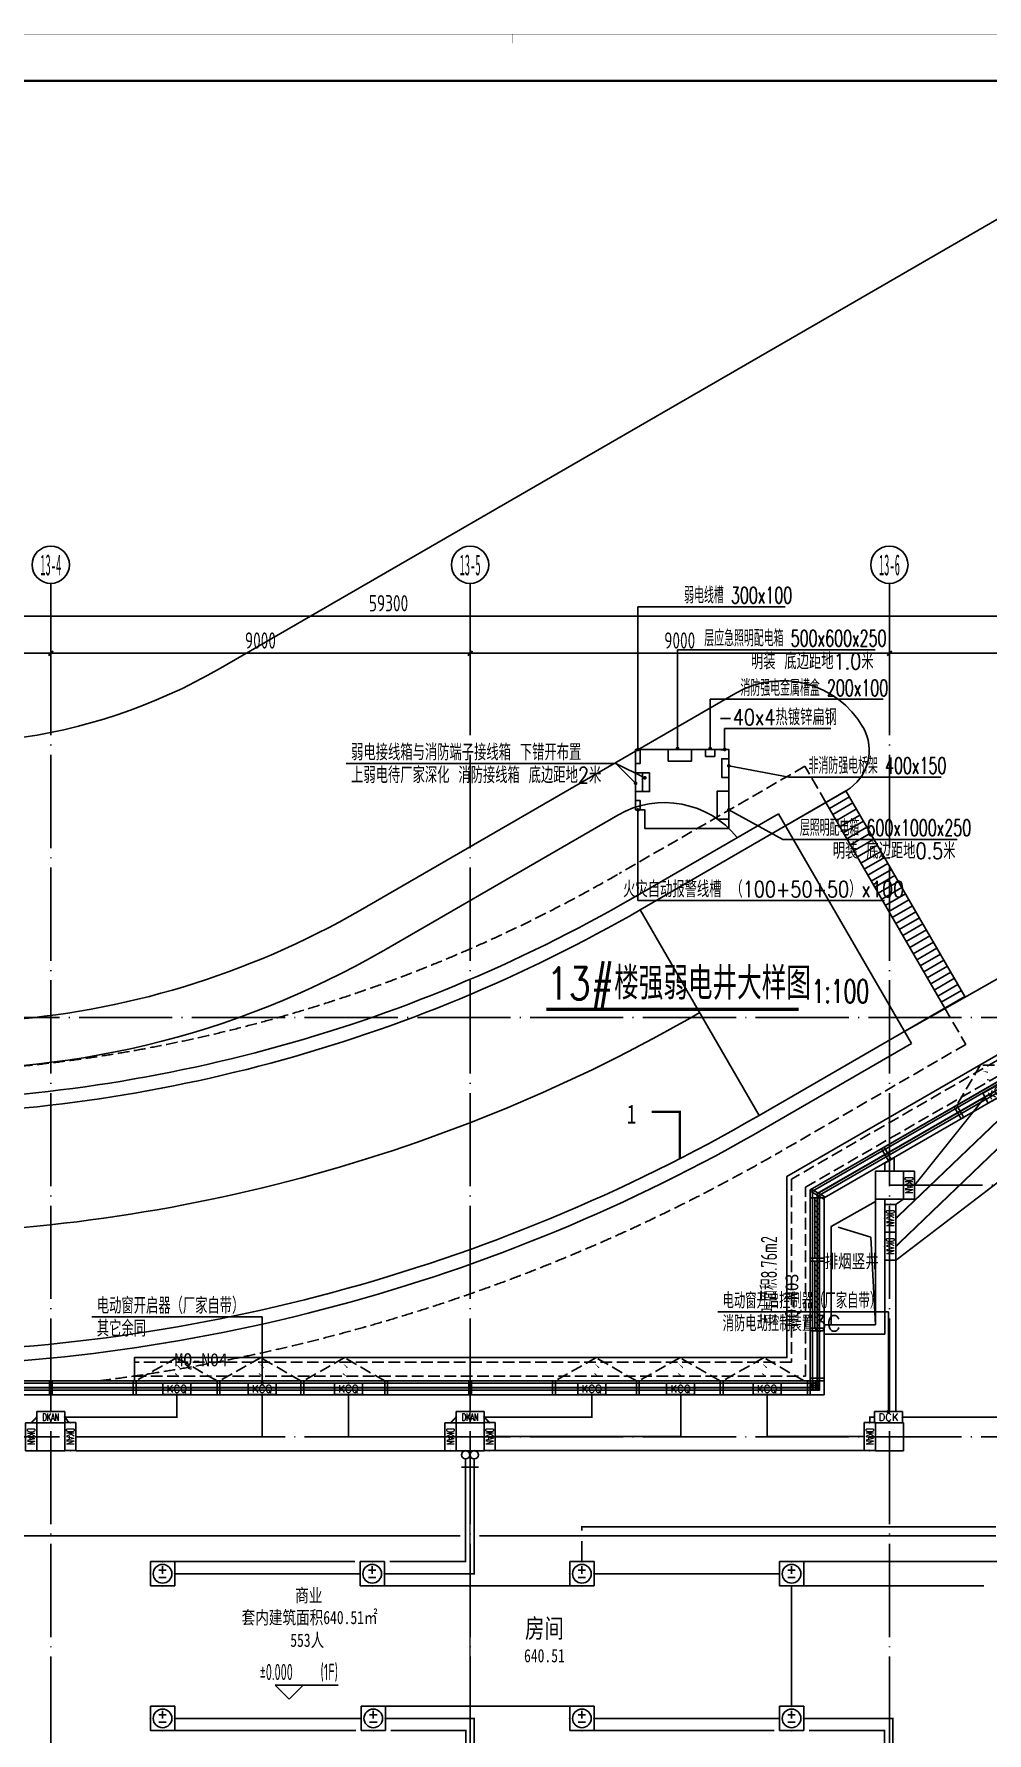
# Model space of a CAD drawing. Extents: x -228436 to 663611, y -207485 to 163917.
# Drawn here: x 21140 to 41595, y 2638 to 39117 of the extents above; entities that cross this region are included whole.
import ezdxf
from ezdxf.enums import TextEntityAlignment as Align

# ---------------------------------------------------------------- set-up
doc = ezdxf.new("R2010")
doc.units = 0
doc.header["$LTSCALE"] = 1000
for name, pattern in [('13#楼幕墙$0$DASH', [0.35, 0.25, -0.1]), ('DASH', [0.35, 0.25, -0.1]), ('X-104 13#平面$0$109 3#平面$0$DASH', [0.35, 0.25, -0.1]), ('X-104 13#平面$0$ACAD_ISO05W100', [34, 24, -3, 0.5, -3, 0.5, -3]), ('X-104 13#平面$0$DASH', [0.35, 0.25, -0.1]), ('X-104 13#平面$0$DOTE', [2.42, 2, -0.2, 0.02, -0.2])]:
    doc.linetypes.add(name, pattern=pattern)
doc.layers.get('0').update_dxf_attribs({"linetype": 'CONTINUOUS'})
doc.layers.get('Defpoints').update_dxf_attribs({"linetype": 'CONTINUOUS'})
for name, color, linetype in [('13#楼幕墙$0$A-C_幕墙龙骨', 8, 'CONTINUOUS'), ('13#楼幕墙$0$A-C_玻璃幕墙', 8, 'CONTINUOUS'), ('13#楼幕墙$0$A-C_窗', 8, 'CONTINUOUS'), ('AXIS_TEXT', 7, 'CONTINUOUS'), ('DIM-动力', 80, 'CONTINUOUS'), ('DIM-箱柜', 80, 'CONTINUOUS'), ('EQUIP-动力', 80, 'CONTINUOUS'), ('EQUIP-照明', 80, 'CONTINUOUS'), ('EQUIP-箱柜', 80, 'CONTINUOUS'), ('TEL_LEAD', 3, 'CONTINUOUS'), ('TEL_SYMB', 3, 'CONTINUOUS'), ('WIRE-动力控制', 160, 'DASH'), ('WIRE-插座', 160, 'CONTINUOUS'), ('X-104 13#平面$0$01-标注_标高', 8, 'CONTINUOUS'), ('X-104 13#平面$0$01-标注_符号', 8, 'CONTINUOUS'), ('X-104 13#平面$0$01-标注_轴线坐标', 8, 'CONTINUOUS'), ('X-104 13#平面$0$02-TEXT_房间', 9, 'CONTINUOUS'), ('X-104 13#平面$0$02-TEXT_标注', 8, 'CONTINUOUS'), ('X-104 13#平面$0$02-TEXT_轴号', 7, 'CONTINUOUS'), ('X-104 13#平面$0$A-O_散水', 8, 'CONTINUOUS'), ('X-104 13#平面$0$A-TECH_暖通', 6, 'CONTINUOUS'), ('X-104 13#平面$0$A-TECH_结构', 8, 'CONTINUOUS'), ('X-104 13#平面$0$A_AXIS-轴线', 8, 'X-104 13#平面$0$DOTE'), ('X-104 13#平面$0$A_STR-砌块墙', 7, 'CONTINUOUS'), ('X-104 13#平面$0$A_STR-砼柱', 7, 'CONTINUOUS'), ('X-104 13#平面$0$M-场地 车库入口', 8, 'CONTINUOUS'), ('X-104 13#平面$0$M-绿化 首层轮廓', 197, 'CONTINUOUS'), ('X-104 13#平面$0$M-道路 边线', 151, 'CONTINUOUS')]:
    doc.layers.add(name, color=color, linetype=linetype)
doc.layers.add('X-104 13#平面$0$000套内', color=8, linetype='CONTINUOUS', lineweight=30, plot=False)
doc.layers.add('X-104 13#平面$0$04-不打印_辅助线', color=8, linetype='CONTINUOUS', plot=False)
doc.styles.add('_TCH_DIM', font='SIMPLEX', dxfattribs={"bigfont": 'GBCBIG'})
doc.styles.add('_TEL_DIM', font='ROMANS2', dxfattribs={"width": 0.8, "height": 3.5, "bigfont": 'HZDF2'})
doc.styles.add('COMPLEX', font='COMPLEX')
doc.styles.get("Standard").update_dxf_attribs({"font": 'GBENOR', "bigfont": 'GBCBIG'})
doc.styles.add('X-104 13#平面$0$_TCH_AXIS', font='STXIHEI.TTF', dxfattribs={"width": 0.75})
doc.styles.add('X-104 13#平面$0$_TCH_DIM', font='ros1.shx', dxfattribs={"width": 0.8, "bigfont": 'jd.shx'})
doc.styles.add('X-104 13#平面$0$_TCH_DIM_T3', font='ros1.shx', dxfattribs={"width": 0.8, "bigfont": 'jd.shx'})
doc.styles.add('X-104 13#平面$0$_TCH_LABEL', font='STXIHEI.TTF', dxfattribs={"width": 0.75})
doc.styles.add('X-104 13#平面$0$_TCH_SPACE', font='STXIHEI.TTF', dxfattribs={"width": 0.75, "height": 5})
doc.styles.add('X-104 13#平面$0$Standard', font='ros1.shx', dxfattribs={"width": 0.75, "bigfont": 'jd.shx'})
doc.dimstyles.new('X-104 13#平面$0$_TCH_ARCH&&100', dxfattribs={"dimtxt": 350, "dimasz": 100, "dimexe": 250, "dimexo": 300, "dimgap": 100, "dimtad": 1, "dimdec": 0, "dimzin": 0, "dimdsep": 46, "dimtxsty": 'X-104 13#平面$0$_TCH_DIM_T3', "dimblk": 'X-104 13#平面$0$_ArchTick', "dimcen": 0.09, "dimclrt": 7, "dimazin": 2, "dimtfac": 1, "dimtdec": 0, "dimtix": 1, "dimtmove": 2, "dimatfit": 3, "dimfxl": 0, "dimtolj": 1, "dimtzin": 0, "dimarcsym": 0})

# ---------------------------------------------------------------- blocks, each defined once
blk = doc.blocks.new('图框-A1')
for points, const_width in [([(0, 0), (841, 0), (841, 594), (0, 594)], 0.05), ([(766, 584), (25, 584), (25, 10), (766, 10)], 0.5)]:
    blk.add_lwpolyline(points, close=True, dxfattribs=dict(const_width=const_width))
at = {"const_width": 0.05}
blk.add_lwpolyline([(420.5, 594), (420.5, 592)], dxfattribs=at)
blk = doc.blocks.new('_AXISO')
blk.add_circle((0, 0), 0.5)
at = {"layer": 'AXIS_TEXT', "style": 'COMPLEX', "width": 1.041667}
blk.add_attdef('A', text='', height=0.56, dxfattribs=at).set_placement((-0.25, -0.28), (0.25, -0.28), align=Align.FIT)
blk = doc.blocks.new('X-104 13#平面$0$_ArchTick')
at = {"color": 0, "linetype": 'ByBlock', "const_width": 0.4}
blk.add_lwpolyline([(-0.5, -0.5), (0.5, 0.5)], dxfattribs=at)
blk = doc.blocks.new('*D775')
at = {"layer": 'Defpoints', "color": 0}
for p in [(58400, 26620), (-900, 24620), (58400, 24620)]:
    blk.add_point(p, dxfattribs=at)
at = {"layer": 'X-104 13#平面$0$01-标注_轴线坐标', "color": 0, "lineweight": -2}
for p, q in [((-900, 24920), (-900, 26870)), ((58400, 24920), (58400, 26870)), ((-900, 26620), (58400, 26620))]:
    blk.add_line(p, q, dxfattribs=at)
at = {"layer": 'X-104 13#平面$0$01-标注_轴线坐标', "color": 0, "lineweight": -2, "xscale": 100, "yscale": 100, "zscale": 100, "rotation": 180}
blk.add_blockref('X-104 13#平面$0$_ArchTick', (-900, 26620), dxfattribs=at)
at = {"layer": 'X-104 13#平面$0$01-标注_轴线坐标', "color": 0, "lineweight": -2, "xscale": 100, "yscale": 100, "zscale": 100}
blk.add_blockref('X-104 13#平面$0$_ArchTick', (58400, 26620), dxfattribs=at)
at = {"layer": 'X-104 13#平面$0$01-标注_轴线坐标', "color": 7, "insert": (28750, 26895), "char_height": 350, "attachment_point": 5, "style": 'X-104 13#平面$0$_TCH_DIM_T3'}
blk.add_mtext('\\A1;59300', dxfattribs=at)
blk = doc.blocks.new('*D779')
at = {"layer": 'Defpoints', "color": 0}
for p in [(21500, 25820), (12500, 24620), (21500, 24620)]:
    blk.add_point(p, dxfattribs=at)
at = {"layer": 'X-104 13#平面$0$01-标注_轴线坐标', "color": 0, "lineweight": -2}
for p, q in [((12500, 24920), (12500, 26070)), ((21500, 24920), (21500, 26070)), ((12500, 25820), (21500, 25820))]:
    blk.add_line(p, q, dxfattribs=at)
at = {"layer": 'X-104 13#平面$0$01-标注_轴线坐标', "color": 0, "lineweight": -2, "xscale": 100, "yscale": 100, "zscale": 100, "rotation": 180}
blk.add_blockref('X-104 13#平面$0$_ArchTick', (12500, 25820), dxfattribs=at)
at = {"layer": 'X-104 13#平面$0$01-标注_轴线坐标', "color": 0, "lineweight": -2, "xscale": 100, "yscale": 100, "zscale": 100}
blk.add_blockref('X-104 13#平面$0$_ArchTick', (21500, 25820), dxfattribs=at)
at = {"layer": 'X-104 13#平面$0$01-标注_轴线坐标', "color": 7, "insert": (17000, 26095), "char_height": 350, "attachment_point": 5, "style": 'X-104 13#平面$0$_TCH_DIM_T3'}
blk.add_mtext('\\A1;9000', dxfattribs=at)
blk = doc.blocks.new('*D780')
at = {"layer": 'Defpoints', "color": 0}
for p in [(30500, 25820), (21500, 24620), (30500, 24620)]:
    blk.add_point(p, dxfattribs=at)
at = {"layer": 'X-104 13#平面$0$01-标注_轴线坐标', "color": 0, "lineweight": -2}
for p, q in [((21500, 24920), (21500, 26070)), ((30500, 24920), (30500, 26070)), ((21500, 25820), (30500, 25820))]:
    blk.add_line(p, q, dxfattribs=at)
at = {"layer": 'X-104 13#平面$0$01-标注_轴线坐标', "color": 0, "lineweight": -2, "xscale": 100, "yscale": 100, "zscale": 100, "rotation": 180}
blk.add_blockref('X-104 13#平面$0$_ArchTick', (21500, 25820), dxfattribs=at)
at = {"layer": 'X-104 13#平面$0$01-标注_轴线坐标', "color": 0, "lineweight": -2, "xscale": 100, "yscale": 100, "zscale": 100}
blk.add_blockref('X-104 13#平面$0$_ArchTick', (30500, 25820), dxfattribs=at)
at = {"layer": 'X-104 13#平面$0$01-标注_轴线坐标', "color": 7, "insert": (26000, 26095), "char_height": 350, "attachment_point": 5, "style": 'X-104 13#平面$0$_TCH_DIM_T3'}
blk.add_mtext('\\A1;9000', dxfattribs=at)
blk = doc.blocks.new('*D781')
at = {"layer": 'Defpoints', "color": 0}
for p in [(39500, 25820), (30500, 24620), (39500, 24620)]:
    blk.add_point(p, dxfattribs=at)
at = {"layer": 'X-104 13#平面$0$01-标注_轴线坐标', "color": 0, "lineweight": -2}
for p, q in [((30500, 24920), (30500, 26070)), ((39500, 24920), (39500, 26070)), ((30500, 25820), (39500, 25820))]:
    blk.add_line(p, q, dxfattribs=at)
at = {"layer": 'X-104 13#平面$0$01-标注_轴线坐标', "color": 0, "lineweight": -2, "xscale": 100, "yscale": 100, "zscale": 100, "rotation": 180}
blk.add_blockref('X-104 13#平面$0$_ArchTick', (30500, 25820), dxfattribs=at)
at = {"layer": 'X-104 13#平面$0$01-标注_轴线坐标', "color": 0, "lineweight": -2, "xscale": 100, "yscale": 100, "zscale": 100}
blk.add_blockref('X-104 13#平面$0$_ArchTick', (39500, 25820), dxfattribs=at)
at = {"layer": 'X-104 13#平面$0$01-标注_轴线坐标', "color": 7, "insert": (35000, 26095), "char_height": 350, "attachment_point": 5, "style": 'X-104 13#平面$0$_TCH_DIM_T3'}
blk.add_mtext('\\A1;9000', dxfattribs=at)
blk = doc.blocks.new('*D782')
at = {"layer": 'Defpoints', "color": 0}
for p in [(48500, 25820), (39500, 24620), (48500, 24620)]:
    blk.add_point(p, dxfattribs=at)
at = {"layer": 'X-104 13#平面$0$01-标注_轴线坐标', "color": 0, "lineweight": -2}
for p, q in [((39500, 24920), (39500, 26070)), ((48500, 24920), (48500, 26070)), ((39500, 25820), (48500, 25820))]:
    blk.add_line(p, q, dxfattribs=at)
at = {"layer": 'X-104 13#平面$0$01-标注_轴线坐标', "color": 0, "lineweight": -2, "xscale": 100, "yscale": 100, "zscale": 100, "rotation": 180}
blk.add_blockref('X-104 13#平面$0$_ArchTick', (39500, 25820), dxfattribs=at)
at = {"layer": 'X-104 13#平面$0$01-标注_轴线坐标', "color": 0, "lineweight": -2, "xscale": 100, "yscale": 100, "zscale": 100}
blk.add_blockref('X-104 13#平面$0$_ArchTick', (48500, 25820), dxfattribs=at)
at = {"layer": 'X-104 13#平面$0$01-标注_轴线坐标', "color": 7, "insert": (44000, 26095), "char_height": 350, "attachment_point": 5, "style": 'X-104 13#平面$0$_TCH_DIM_T3'}
blk.add_mtext('\\A1;9000', dxfattribs=at)
blk = doc.blocks.new('13#楼幕墙$0$A$C62EA228A')
at = {"linetype": '13#楼幕墙$0$DASH'}
blk.add_lwpolyline([(10, -300), (-860, -797), (-1730, -300)], dxfattribs=at)
at = {"layer": '13#楼幕墙$0$A-C_玻璃幕墙', "color": 1}
blk.add_lwpolyline([(-889, -674, 0, 25, 0), (-792, -580, 0, 0, 0), (-890, -456, 25, 0, 0), (-786, -374, 0, 0, 0)], format="xyseb", dxfattribs=at)
blk = doc.blocks.new('13#楼幕墙$0$$LinePat$岩棉板')
at = {"color": 0}
for p, q in [((0, -17), (12, -67)), ((12, -67), (24, -17))]:
    blk.add_line(p, q, dxfattribs=at)
for centre, start, end in [((12, -17), 0, 180), ((0, -67), 270, 0), ((24, -67), 180, 270)]:
    blk.add_arc(centre, 12, start, end, dxfattribs=at)
at = {"layer": 'Defpoints'}
blk.add_point((0, 0), dxfattribs=at)
at = {"layer": 'Defpoints', "color": 0}
blk.add_point((24, -84), dxfattribs=at)
blk = doc.blocks.new('*U150')
for points in [[(150, 150), (150, 200), (0, 200), (0, 0), (150, 0)], [(150, 0), (200, 0), (200, 150), (150, 150)]]:
    blk.add_lwpolyline(points)
at = {"color": 8, "yscale": 1.782568518697715, "zscale": 1.782568518697715}
for p, xscale, rotation in [((150, 200), 2.083067894769967, 270), ((150, 150), 2.083067894769967, 270), ((150, 100), 2.083067894769967, 270), ((150, 50), 2.083067894769967, 270), ((200, 0), 2.083333331597222, 180)]:
    blk.add_blockref('13#楼幕墙$0$$LinePat$岩棉板', p, dxfattribs=dict(at, xscale=xscale, rotation=rotation))
blk = doc.blocks.new('*U153')
h = blk.add_hatch()
h.set_pattern_fill('ANSI31', color=256, scale=50)
h.set_pattern_definition([(45, (-55912.376, 120006.8), (-56.1266, 56.1266), [])])
h.paths.add_polyline_path([(-1440, 100), (0, 100), (0, 200), (-1440, 200)])
for points in [[(-1440, 0), (0, 0), (0, 300), (-1440, 300)], [(-1440, 100), (0, 100), (0, 200), (-1440, 200)]]:
    blk.add_lwpolyline(points, close=True)
blk = doc.blocks.new('*U154')
h = blk.add_hatch()
h.set_pattern_fill('ANSI31', color=256, scale=50)
h.set_pattern_definition([(45, (-55769.01, 120006.8), (-56.1266, 56.1266), [])])
h.paths.add_polyline_path([(-1297, 100), (0, 100), (0, 200), (-1297, 200)])
for points in [[(-1297, 0), (0, 0), (0, 300), (-1297, 300)], [(-1297, 100), (0, 100), (0, 200), (-1297, 200)]]:
    blk.add_lwpolyline(points, close=True)
blk = doc.blocks.new('13#楼幕墙$0$A$C7A413A1D')
blk.add_lwpolyline([(-70, -300), (-10, -300), (-10, 0), (-70, 0)], close=True)
blk = doc.blocks.new('13#楼幕墙')
at = {"layer": '13#楼幕墙$0$A-C_幕墙龙骨'}
blk.add_lwpolyline([(38113, 14148), (38087, 14105), (37828, 14255), (37853, 14298)], close=True, dxfattribs=at)
at = {"layer": '13#楼幕墙$0$A-C_玻璃幕墙'}
for p, q in [((43348, 17266), (38000, 14185)), ((37850, 14271), (37850, 10150)), ((38000, 14185), (38000, 10000)), ((38100, 14127), (38100, 9900)), ((38100, 9900), (12410, 9900)), ((38000, 10000), (12440, 10000)), ((37850, 10150), (12485, 10150))]:
    blk.add_line(p, q, dxfattribs=at)
for points in [[(4493, 15500), (-900, 15500), (-900, -1700), (22100, -1700), (22100, -1100), (58400, -1100), (58400, 18960), (53293, 23245), (37800, 14300), (37800, 10200), (12500, 10200), (4493, 15500)], [(58350, 18937), (53288, 23184), (37850, 14271)], [(58100, 18820), (53261, 22880), (38100, 14127)]]:
    blk.add_lwpolyline(points, dxfattribs=at)
at = {"layer": '13#楼幕墙$0$A-C_幕墙龙骨'}
for p, rotation in [((40954, 16117), 29.95337307442212), ((39394, 15219), 29.95337307442212), ((37800, 12840), 90), ((37800, 11340), 90), ((37800, 10270), 90)]:
    blk.add_blockref('13#楼幕墙$0$A$C7A413A1D', p, dxfattribs=dict(at, rotation=rotation))
for p in [(21540, 10200), (23340, 10200), (25140, 10200), (26940, 10200), (28740, 10200), (30540, 10200), (32340, 10200), (34140, 10200), (35940, 10200), (37810, 10200)]:
    blk.add_blockref('13#楼幕墙$0$A$C7A413A1D', p, dxfattribs=at)
at = {"layer": '13#楼幕墙$0$A-C_幕墙龙骨', "xscale": -1}
blk.add_blockref('*U150', (38000, 10000), dxfattribs=at)
at = {"layer": '13#楼幕墙$0$A-C_窗'}
for p, xscale, rotation in [((42594, 16716), -0.9999999999999994, 209.9533730763653), ((25060, 9900), -1, 180), ((26860, 9900), -1, 180), ((28660, 9900), -1, 180), ((34060, 9900), -1, 180), ((35860, 9900), -1, 180), ((37660, 9900), -1, 180)]:
    blk.add_blockref('13#楼幕墙$0$A$C62EA228A', p, dxfattribs=dict(at, xscale=xscale, rotation=rotation))
at = {"layer": '13#楼幕墙$0$A-C_窗', "rotation": 90}
for name, p in [('*U154', (38100, 14127)), ('*U153', (38100, 12770))]:
    blk.add_blockref(name, p, dxfattribs=at)
blk = doc.blocks.new('*U83')
at = {"color": 8, "ltscale": 0.02}
blk.add_line((-222, 115), (222, -115), dxfattribs=at)
blk = doc.blocks.new('*U84')
at = {"color": 0, "linetype": 'ByBlock', "lineweight": -2}
for p in [(2286, 4391), (2078, 3992), (2147, 4125), (2216, 4258), (1870, 3592), (1939, 3725), (2009, 3859), (1662, 3193), (1732, 3326), (1801, 3459), (1524, 2927), (1593, 3060), (1316, 2528), (1385, 2661), (1454, 2794), (1108, 2129), (1177, 2262), (1247, 2395), (900, 1730), (970, 1863), (1039, 1996), (762, 1464), (831, 1597), (554, 1064), (623, 1197), (693, 1331), (346, 665), (416, 798), (485, 931), (139, 266), (208, 399), (277, 532), (0, 0), (69, 133)]:
    blk.add_blockref('*U83', p, dxfattribs=at)
blk = doc.blocks.new('X-104 13#平面$0$jtrsyt')
at = {"ltscale": 0.02}
for p, q in [((62, 422), (-4493, -3005)), ((0, 0), (-4075, -3066)), ((20030, -7283), (23630, -7283)), ((23630, -7283), (23630, -12983)), ((20030, -7583), (20030, -12683)), ((20030, -7583), (25130, -7583)), ((24630, -7583), (24630, -12683)), ((25130, -7583), (25130, -12683)), ((20030, -12683), (25130, -12683)), ((20030, -12983), (23630, -12983))]:
    blk.add_line(p, q, dxfattribs=at)
for centre, radius, start, end in [((9589, 7215), 11700, 215.4896, 239.9998), ((9589, 7215), 12000, 216.9589, 239.9998), ((9589, 7215), 14550, 216.9589, 239.9998), ((20030, 25300), 32583, 239.9998, 270), ((9589, 7215), 17400, 215.971, 239.9998), ((9589, 7215), 17100, 216.9589, 239.9998), ((20030, 25300), 32883, 239.9998, 270), ((20030, 25300), 35433, 239.9998, 270), ((20030, 25300), 37983, 239.9998, 270), ((20030, 25300), 38283, 239.9998, 270)]:
    blk.add_arc(centre, radius, start, end, dxfattribs=at)
at = {"rotation": 27.49977707902309}
blk.add_blockref('*U84', (24880, -12683), dxfattribs=at)
blk = doc.blocks.new('X-104 13#平面$0$A$C0BB3323F')
at = {"layer": 'Defpoints'}
blk.add_lwpolyline([(59300, 600), (59300, 20660), (54205, 24935), (38700, 16000), (38700, 11900), (13400, 11900), (5393, 17200), (0, 17200), (0, 0), (23000, 0), (23000, 600)], close=True, dxfattribs=at)
at = {"layer": 'X-104 13#平面$0$M-绿化 首层轮廓'}
blk.add_line((34572, 24046), (29546, 21140), dxfattribs=at)
for centre, radius, start, end in [((35573, 22315), 2000, 38.6404, 120.0409), ((20034, 37588), 19000, 266.8331, 300.0409)]:
    blk.add_arc(centre, radius, start, end, dxfattribs=at)
at = {"layer": 'X-104 13#平面$0$M-道路 边线'}
for p, q in [((39057, 34726), (45590, 38504)), ((26042, 27199), (39057, 34726)), ((37101, 26664), (29045, 22005))]:
    blk.add_line(p, q, dxfattribs=at)
at = {"layer": 'X-104 13#平面$0$M-道路 边线', "ltscale": 0.02}
blk.add_line((38171, 23816), (39469, 24567), dxfattribs=at)
at = {"layer": 'X-104 13#平面$0$M-道路 边线', "ltscale": 0.5}
blk.add_line((50117, 24739), (40724, 19401), dxfattribs=at)
at = {"layer": 'X-104 13#平面$0$M-道路 边线'}
for centre, radius, start, end in [((20034, 37588), 12000, 210.0409, 300.0409), ((38102, 24933), 2000, 30.0409, 120.0409), ((20034, 37588), 18000, 247.6701, 300.0409)]:
    blk.add_arc(centre, radius, start, end, dxfattribs=at)
at = {"layer": 'X-104 13#平面$0$M-道路 边线', "ltscale": 0.02}
blk.add_arc((38968, 25433), 1000, 300.0411, 30.0409, dxfattribs=at)
blk = doc.blocks.new('_FZHK')
blk.add_lwpolyline([(-0.5, -0.5), (0.5, -0.5), (0.5, 0.5), (-0.5, 0.5)], close=True)
blk = doc.blocks.new('$equip$00001344')
for p, q in [((0.65, 0.65), (-0.65, 0.65)), ((-0.65, 0.65), (-0.65, -0.65)), ((-0.2, 0.2), (0.2, 0.2)), ((0, 0), (0, 0.4)), ((0.65, -0.65), (0.65, 0.65)), ((-0.65, -0.65), (0.65, -0.65)), ((-0.2, -0.2), (0.2, -0.2))]:
    blk.add_line(p, q)
blk.add_circle((0, 0), 0.5)
for p in [(-0.65, 0), (0, 0.65), (0.65, 0), (0, -0.65)]:
    blk.add_point(p)
at = {"flags": 9}
blk.add_attdef('A', (0, 0), '', height=0.00002, dxfattribs=at)
blk = doc.blocks.new('$equip$00002672')
for p, q in [((0.222, 0.889), (-0.222, 0.889)), ((0, 0.444), (0, 0.889))]:
    blk.add_line(p, q)
blk.add_circle((0, 0.222), 0.222)
for p in [(-0.222, 0.222), (0, 0.889), (0, 0), (0.222, 0.222)]:
    blk.add_point(p)
at = {"color": 7, "style": '_TEL_DIM', "flags": 1}
for tag in ['A', 'REMARK']:
    blk.add_attdef(tag, text='', height=0.00002, dxfattribs=at).set_placement((0, 0), align=Align.MIDDLE_CENTER)
blk = doc.blocks.new('$equip$00001816')
for p, q in [((0.75, 0.6), (-0.75, 0.6)), ((-0.75, 0.6), (-0.75, 0)), ((-0.75, 0), (0.75, 0)), ((0.75, 0), (0.75, 0.6))]:
    blk.add_line(p, q)
for p in [(-0.75, 0.3), (0, 0.6), (0, 0), (0.75, 0.3)]:
    blk.add_point(p)
at = {"color": 7, "style": '_TEL_DIM'}
blk.add_attdef('$TEXT$', text='', height=0.4, dxfattribs=at).set_placement((0, 0.3), align=Align.MIDDLE_CENTER)
at = {"color": 7, "style": '_TEL_DIM', "flags": 1}
blk.add_attdef('A', text='', height=0.00002, dxfattribs=at).set_placement((0, 0), align=Align.MIDDLE_CENTER)
blk = doc.blocks.new('X-104 13#平面$0$轴网')
at = {"layer": 'X-104 13#平面$0$01-标注_轴线坐标'}
for p, q in [((21500, 24620.3), (21500, 27320.3)), ((30500, 24620.3), (30500, 27320.3)), ((39500, 24620.3), (39500, 27320.3))]:
    blk.add_line(p, q, dxfattribs=at)
at = {"layer": 'X-104 13#平面$0$A_AXIS-轴线', "linetype": 'X-104 13#平面$0$DOTE'}
for p, q in [((21500, -7401), (21500, 24620.3)), ((30500, -7401), (30500, 24620.3)), ((39500, -7401), (39500, 24620.3)), ((60408.4, 18000), (-2925, 18000)), ((60408.4, 9000), (-2925, 9000))]:
    blk.add_line(p, q, dxfattribs=at)
at = {"layer": 'X-104 13#平面$0$01-标注_轴线坐标'}
ref = blk.add_blockref('_AXISO', (21500, 27720.3), dxfattribs=dict(at, xscale=800, yscale=800, zscale=800))
ref.add_attrib('A', '13-4', dxfattribs={"layer": 'X-104 13#平面$0$02-TEXT_轴号', "height": 452.55, "style": 'X-104 13#平面$0$_TCH_AXIS', "width": 0.499498}).set_placement((21273.7, 27494), (21726.3, 27494), align=Align.FIT)
ref = blk.add_blockref('_AXISO', (30500, 27720.3), dxfattribs=dict(at, xscale=800, yscale=800, zscale=800))
ref.add_attrib('A', '13-5', dxfattribs={"layer": 'X-104 13#平面$0$02-TEXT_轴号', "height": 452.55, "style": 'X-104 13#平面$0$_TCH_AXIS', "width": 0.499498}).set_placement((30273.7, 27494), (30726.3, 27494), align=Align.FIT)
ref = blk.add_blockref('_AXISO', (39500, 27720.3), dxfattribs=dict(at, xscale=800, yscale=800, zscale=800))
ref.add_attrib('A', '13-6', dxfattribs={"layer": 'X-104 13#平面$0$02-TEXT_轴号', "height": 452.55, "style": 'X-104 13#平面$0$_TCH_AXIS', "width": 0.499498}).set_placement((39273.7, 27494), (39726.3, 27494), align=Align.FIT)
for p1, p2, distance, text, picture, middle in [((-900, 24620.3), (58400, 24620.3), 2000, '59300', '*D775', (28750, 26895.3)), ((12500, 24620.3), (21500, 24620.3), 1200, '9000', '*D779', (17000, 26095.3)), ((21500, 24620.3), (30500, 24620.3), 1200, '9000', '*D780', (26000, 26095.3)), ((30500, 24620.3), (39500, 24620.3), 1200, '9000', '*D781', (35000, 26095.3)), ((39500, 24620.3), (48500, 24620.3), 1200, '9000', '*D782', (44000, 26095.3))]:
    dim = blk.add_aligned_dim(p1=p1, p2=p2, distance=distance, text=text, dimstyle='X-104 13#平面$0$_TCH_ARCH&&100', dxfattribs=at)
    dim.commit()
    dim.dimension.update_dxf_attribs({"geometry": picture, "text_midpoint": middle})
blk = doc.blocks.new('X-104 13#平面')
blk.add_lwpolyline([(39200, 14700), (39800, 14700), (39800, 14100), (39200, 14100)], close=True)
at = {"layer": 'X-104 13#平面$0$000套内'}
blk.add_lwpolyline([(7100, -1550), (21950, -1550), (21950, -950), (48400, -950), (48400, 11050), (53400, 11050), (53400, 18100), (58250, 18100), (58250, 18890), (53289.1, 23052.7), (37950, 14213.3), (37950, 10050), (12454.9, 10050), (4447.4, 15350), (4100, 15350), (4100, 6300), (7100, 6300), (7100, -1550)], dxfattribs=at)
at = {"layer": 'X-104 13#平面$0$01-标注_标高'}
for p, q in [((26615.3, 3368.7), (26315.3, 3668.7)), ((26315.3, 3668.7), (27671.9, 3668.7)), ((26615.3, 3368.7), (26915.3, 3668.7))]:
    blk.add_line(p, q, dxfattribs=at)
at = {"layer": 'X-104 13#平面$0$01-标注_符号', "const_width": 50}
blk.add_lwpolyline([(35000, 14974), (35000, 15974), (34400, 15974)], dxfattribs=at)
at = {"layer": 'X-104 13#平面$0$A-O_散水'}
blk.add_lwpolyline([(58900, 13050), (58900, 19193.2), (53346.4, 23853.1), (37300, 14588.9), (37300, 10700), (23300, 10700), (23300, 10200), (37800, 10200), (37800, 14300), (53293.2, 23245), (58400, 18960), (58400, 13050)], dxfattribs=at)
at = {"layer": 'X-104 13#平面$0$A-O_散水', "linetype": 'X-104 13#平面$0$DASH'}
blk.add_lwpolyline([(58800, 13050), (58800, 19146.5), (53335.8, 23731.5), (37400, 14531.2), (37400, 10600), (23300, 10600), (23300, 10300), (37700, 10300), (37700, 14357.8), (53303.8, 23366.6), (58500, 19006.6), (58500, 13050)], dxfattribs=at)
at = {"layer": 'X-104 13#平面$0$A-O_散水', "linetype": 'X-104 13#平面$0$109 3#平面$0$DASH'}
for points in [[(38135.7, 22616.7), (37685.2, 23395.8), (33703.1, 21092.9, -0.1316535), (17714.7, 16796.6, -0.1214187), (12555.5, 18064.3), (10136, 12364.3)], [(40688.9, 18201.8), (41139.5, 17422.7), (37157.4, 15119.8, -0.1001589), (22540.1, 10200, -0.1001589)]]:
    blk.add_lwpolyline(points, format="xyb", dxfattribs=at)
at = {"layer": 'X-104 13#平面$0$A-TECH_暖通', "linetype": 'X-104 13#平面$0$109 3#平面$0$DASH', "const_width": 30}
for points in [[(30500, 9900), (30500, 9300)], [(30500, 8700), (30500, 300)]]:
    blk.add_lwpolyline(points, dxfattribs=at)
at = {"layer": 'X-104 13#平面$0$A-TECH_结构'}
for points in [[(58350, -1050), (58350, 18936.6), (53287.9, 23184.2), (37850, 14271.1), (37850, 10150), (12485, 10150), (4477.5, 15450), (-850, 15450), (-850, -1650), (22050, -1650), (22050, -1050)], [(39200, 11400), (38250.2, 11400), (38250.4, 13516.4), (39200.4, 14049.9)]]:
    blk.add_lwpolyline(points, close=True, dxfattribs=at)
blk.add_lwpolyline([(38400, 13497.3), (39100.1, 13281.4), (39200, 11400)], dxfattribs=at)
at = {"layer": 'X-104 13#平面$0$A_AXIS-轴线', "linetype": 'X-104 13#平面$0$DOTE'}
blk.add_line((39500, 14400), (60408.4, 14400), dxfattribs=at)
at = {"layer": 'X-104 13#平面$0$A_STR-砌块墙'}
for p, q in [((39200, 14100), (39200, 11400)), ((39400, 14100), (39400, 11400)), ((39200, 11400), (38100, 11400)), ((38100, 11200), (38100, 11400)), ((39400, 11400), (39400, 11400)), ((39400, 11200), (39400, 11400)), ((39300, 11200), (38100, 11200)), ((39400, 11200), (39300, 11200))]:
    blk.add_line(p, q, dxfattribs=at)
blk.add_lwpolyline([(39600, 14991), (39400, 14875.8), (39400, 14700), (39600, 14700), (39600, 14991)], dxfattribs=at)
at = {"xscale": 100, "yscale": 100, "zscale": 100}
blk.add_blockref('图框-A1', (-10634.5, -20285.2), dxfattribs=at)
for name, p in [('X-104 13#平面$0$A$C0BB3323F', (-900, -1700)), ('X-104 13#平面$0$轴网', (0, 0))]:
    blk.add_blockref(name, p)
at = {"layer": 'X-104 13#平面$0$A-TECH_结构'}
blk.add_blockref('13#楼幕墙', (0, 0), dxfattribs=at)
at = {"layer": 'X-104 13#平面$0$A_STR-砼柱', "xscale": 600, "yscale": 600, "zscale": 600}
for p in [(39500, 14400), (21500, 9000), (30500, 9000), (39500, 9000)]:
    blk.add_blockref('_FZHK', p, dxfattribs=at)
at = {"layer": 'X-104 13#平面$0$M-场地 车库入口', "ltscale": 200, "rotation": 30.04109946673724}
blk.add_blockref('X-104 13#平面$0$jtrsyt', (13018, 16850.5), dxfattribs=at)
at = {"layer": 'X-104 13#平面$0$000套内', "style": 'X-104 13#平面$0$_TCH_SPACE', "width": 0.75}
for s, height, p in [('房间', 407.75, (31678.1, 4681.4)), ('640.51', 285.43, (31658.8, 4156.4))]:
    blk.add_text(s, height=height, dxfattribs=at).set_placement(p)
at = {"layer": 'X-104 13#平面$0$01-标注_标高', "color": 7, "style": 'X-104 13#平面$0$_TCH_DIM', "width": 0.64}
for s, p in [('%%P0.000', (25986, 3773.7)), ('(1F)', (27289.4, 3773.7))]:
    blk.add_text(s, height=350, dxfattribs=at).set_placement(p)
at = {"layer": 'X-104 13#平面$0$01-标注_符号', "color": 7, "style": 'X-104 13#平面$0$_TCH_LABEL', "width": 0.75}
blk.add_text('1', height=407.8, dxfattribs=at).set_placement((33862.3, 15724))
at = {"layer": 'X-104 13#平面$0$01-标注_符号', "style": 'X-104 13#平面$0$_TCH_SPACE', "width": 0.75}
for s, height, p in [('套内建筑面积640.51㎡', 285.426, (25597, 4977.1)), ('553人', 285.43, (26640.5, 4488.7))]:
    blk.add_text(s, height=height, dxfattribs=at).set_placement(p)
at = {"layer": 'X-104 13#平面$0$02-TEXT_房间', "style": 'X-104 13#平面$0$_TCH_SPACE', "width": 0.75}
for s, p in [('排烟竖井', (38107.1, 12625.5)), ('商业', (26745.9, 5451.3))]:
    blk.add_text(s, height=285.43, dxfattribs=at).set_placement(p)
at = {"layer": 'X-104 13#平面$0$02-TEXT_标注', "linetype": 'X-104 13#平面$0$ACAD_ISO05W100', "style": 'X-104 13#平面$0$_TCH_AXIS'}
blk.add_text('MQ-N03', height=281.25, rotation=90, dxfattribs=at).set_placement((37545.2, 11357))
blk.add_text('MQ-N04', height=281.25, dxfattribs=at).set_placement((24153.2, 10511.3))
at = {"layer": 'X-104 13#平面$0$04-不打印_辅助线', "style": 'X-104 13#平面$0$Standard', "width": 0.75}
blk.add_text('百叶面积8.76m2', height=347.29, rotation=90, dxfattribs=at).set_placement((37088.8, 11408.4))
blk = doc.blocks.new('104 13#平面')
blk.add_blockref('X-104 13#平面', (0, 0))

msp = doc.modelspace()

# ---------------------------------------------------------------- hatches: boundary and pattern name
h = msp.add_hatch(color=3)
h.dxf.hatch_style = 1
h.paths.add_polyline_path([(35884.1, 23757), (35964.1, 23757), (35964.1, 23749), (35884.1, 23749)])

# ---------------------------------------------------------------- linework, layer by layer
for points in [[(34453, 22057), (34253, 22057), (34253, 22457), (34053, 22457), (34053, 23757), (36053, 23757), (36053, 22057), (34453, 22057)], [(-900, -1700), (21800, -1700), (21800, -1100), (58400, -1100), (58400, 18960), (53305, 23235), (37800, 14300), (37800, 10200), (12500, 10200), (4300, 15500), (-900, 15500), (-900, -1700)]]:
    msp.add_lwpolyline(points)
at = {"color": 3}
msp.add_lwpolyline([(35884.1, 23757), (35964.1, 23757), (35964.1, 23749), (35884.1, 23749)], close=True, dxfattribs=at)
at = {"layer": 'DIM-动力'}
for p, q in [((39479.8, 11683.3), (35814.9, 11683.3)), ((39479.8, 9538.5), (39479.8, 11683.3)), ((26037.2, 11570.4), (22383.4, 11570.4)), ((26037.2, 10150), (26037.2, 11570.4))]:
    msp.add_line(p, q, dxfattribs=at)
at = {"layer": 'DIM-动力', "const_width": 40}
for points in [[(26037.2, 10130, 1), (26037.2, 10170, 1)], [(39479.8, 9518.5, 1), (39479.8, 9558.5, 1)]]:
    msp.add_lwpolyline(points, format="xyb", close=True, dxfattribs=at)
at = {"layer": 'DIM-箱柜', "color": 80}
for p, q in [((34103, 23757), (34103, 26821.1)), ((34103, 26821.1), (37262.5, 26821.1)), ((34953, 23777.3), (34953, 25895.9)), ((34953, 25895.9), (39196, 25895.9)), ((35653, 23777), (35653, 24832.5)), ((35653, 24832.5), (39369, 24832.5)), ((33630.2, 23451.7), (27841.5, 23451.7)), ((34053, 23029.3), (33630.2, 23451.7)), ((34251.5, 23146.7), (33630.2, 23451.7)), ((36053, 23405.2), (37338, 23163.8)), ((37338, 23163.8), (40611.4, 23163.8)), ((34103, 22457), (34103, 20511.9)), ((36053, 22457), (37215.6, 21826)), ((37215.6, 21826), (40954.3, 21826)), ((34103, 20511.9), (39397.9, 20511.9))]:
    msp.add_line(p, q, dxfattribs=at)
at = {"layer": 'DIM-箱柜', "color": 80, "const_width": 40}
for points in [[(34103, 23737, 1), (34103, 23777, 1)], [(34953, 23757.3, 1), (34953, 23797.3, 1)], [(35653, 23757, 1), (35653, 23797, 1)], [(36033.3, 23408.8, 1), (36072.7, 23401.5, 1)], [(34067.2, 23015.2, 1), (34038.9, 23043.5, 1)], [(34269.5, 23137.8, 1), (34233.6, 23155.5, 1)], [(34103, 22477, 1), (34103, 22437, 1)], [(36035.4, 22466.6, 1), (36070.6, 22447.5, 1)]]:
    msp.add_lwpolyline(points, format="xyb", close=True, dxfattribs=at)
at = {"layer": 'EQUIP-箱柜'}
for points in [[(34053, 23457), (34053, 23757), (34153, 23757), (34153, 23457)], [(34753, 23757), (35253, 23757), (35253, 23507), (34753, 23507)], [(35553, 23756.8), (35753, 23756.8), (35753, 23606.8), (35553, 23606.8)], [(36053, 23557.2), (36053, 23157.2), (35903, 23157.2), (35903, 23557.2)], [(34053, 22853), (34053, 23253), (34203, 23253), (34203, 22853)], [(34203, 22853), (34203, 23253), (34353, 23253), (34353, 22853)], [(34053, 22457), (34053, 22657), (34153, 22657), (34153, 22457)], [(35803, 22257), (35803, 22857), (36053, 22857), (36053, 22257)]]:
    msp.add_lwpolyline(points, close=True, dxfattribs=at)
at = {"layer": 'TEL_LEAD'}
for p, q in [((35964.1, 23757), (35964.1, 24204.9)), ((35964.1, 24204.9), (38245.4, 24204.9))]:
    msp.add_line(p, q, dxfattribs=at)
at = {"layer": 'TEL_LEAD', "const_width": 40}
msp.add_lwpolyline([(35964.1, 23737, 1), (35964.1, 23777, 1)], format="xyb", close=True, dxfattribs=at)
at = {"layer": 'TEL_SYMB', "const_width": 70}
msp.add_lwpolyline([(32139.7, 18174.8), (37552.1, 18174.8)], dxfattribs=at)
at = {"layer": 'WIRE-动力控制', "color": 160, "const_width": 35}
for points in [[(28660, 6057.8), (30588.9, 6057.8), (30588.9, 8344.4)], [(28772.5, 6317.8), (30404.7, 6317.8), (30404.7, 8344.4)], [(41787.5, 7067.6), (32900, 7067.6), (32900, 6984.4)], [(32900, 6317.8), (32900, 6759.4)], [(24160, 6317.8), (28027.5, 6317.8)], [(28682.3, 2952), (30588.8, 2952), (30588.8, 655.6)], [(39576.1, 655.6), (39576.1, 2952), (37660, 2952)], [(24160, 2692), (28049.8, 2692)], [(30411.1, 655.6), (30411.1, 2692), (28794.8, 2692)], [(33160, 2692), (37027.5, 2692)], [(39395.8, 655.6), (39395.8, 2692), (37772.5, 2692)]]:
    msp.add_lwpolyline(points, dxfattribs=at)
at = {"layer": 'WIRE-动力控制', "color": 160, "const_width": 35, "elevation": 4000}
msp.add_lwpolyline([(37620.7, 6317.8), (45919.1, 6317.8)], dxfattribs=at)
at = {"layer": 'WIRE-插座', "color": 160, "const_width": 35}
for points in [[(39640, 12789.2), (47960, 19150)], [(39640, 13089.2), (44692, 17934.9)], [(39640, 13689.2), (43144, 17042.8)], [(40040, 14400), (41550.2, 16288)], [(39640, 13989.2), (39800, 14100)], [(39640, 12789.2), (39640, 9538.5)], [(21800, 9420), (24207.9, 9420), (24207.9, 9910)], [(22040.3, 9000), (26037.2, 9000), (26037.2, 9910)], [(29960, 9000), (27890, 9000), (27890, 9910)], [(30801, 9420), (33112.3, 9420), (33112.3, 9910)], [(31041, 9003.4), (35020.9, 9003.4), (35020.9, 9900)], [(38960, 9003.4), (36875.6, 9003.4), (36875.6, 9910)], [(21080, 9300), (21200, 9420)], [(21892.3, 9303.4), (21800, 9420)], [(30080, 9300), (30201, 9420)], [(30921, 9303.4), (30801, 9420)], [(39080, 9303.4), (39080, 9419.2), (39179.8, 9419.2)], [(39779.8, 9418.5), (48046.5, 9418.5)], [(29960, 8700), (22040.3, 8700)], [(31041, 8703.4), (38960, 8703.4)], [(19400, 6871.9), (30292.2, 6871.9)], [(30701.4, 6871.9), (39292.2, 6871.9)], [(39292.2, 6871.9), (41787.5, 6871.9)], [(28140, 6057.8), (24160, 6057.8)], [(37140, 6057.8), (33160, 6057.8)], [(37400, 3212), (37400, 5797.8)], [(37660, 5797.8), (41527.5, 5797.8)], [(24160, 2952), (28162.3, 2952)], [(33160, 2952), (37140, 2952)]]:
    msp.add_lwpolyline(points, dxfattribs=at)
at = {"layer": 'WIRE-插座', "color": 160, "const_width": 35, "elevation": 4000}
for points in [[(32640, 5797.8), (28660, 5797.8)], [(28682.3, 3212), (32640, 3212)]]:
    msp.add_lwpolyline(points, dxfattribs=at)

# ---------------------------------------------------------------- block references
msp.add_blockref('104 13#平面', (0, 0))
at = {"layer": 'EQUIP-动力', "color": 80, "xscale": 400, "yscale": 400, "zscale": 400, "rotation": 28.3834147260198}
msp.add_blockref('$equip$00001816', (41881.6, 16305.8), dxfattribs=at).add_auto_attribs({'$TEXT$': 'KCQ'})
at = {"layer": 'EQUIP-动力', "color": 80}
ref = msp.add_blockref('$equip$00001816', (39800, 14400), dxfattribs=dict(at, xscale=400, yscale=400, zscale=400, rotation=270))
ref.add_attrib('$TEXT$', 'DKAN', dxfattribs={"layer": '0', "color": 7, "height": 160, "rotation": 270, "style": '_TEL_DIM', "width": 0.6}).set_placement((39920, 14400), align=Align.MIDDLE_CENTER)
ref = msp.add_blockref('$equip$00001816', (39400, 13689.2), dxfattribs=dict(at, xscale=400, yscale=400, zscale=400, rotation=270))
ref.add_attrib('$TEXT$', 'DKAN', dxfattribs={"layer": '0', "color": 7, "height": 160, "rotation": 270, "style": '_TEL_DIM', "width": 0.6}).set_placement((39520, 13689.2), align=Align.MIDDLE_CENTER)
ref = msp.add_blockref('$equip$00001816', (39400, 13089.2), dxfattribs=dict(at, xscale=400, yscale=400, zscale=400, rotation=270))
ref.add_attrib('$TEXT$', 'DKAN', dxfattribs={"layer": '0', "color": 7, "height": 160, "rotation": 270, "style": '_TEL_DIM', "width": 0.6}).set_placement((39520, 13089.2), align=Align.MIDDLE_CENTER)
at = {"layer": 'EQUIP-动力', "color": 80, "xscale": 400, "yscale": 400, "zscale": 400}
for p, values in [((24207.9, 9910), {'$TEXT$': 'KCQ'}), ((26037.2, 9910), {'$TEXT$': 'KCQ'}), ((27890, 9910), {'$TEXT$': 'KCQ'}), ((33112.3, 9910), {'$TEXT$': 'KCQ'}), ((35019, 9910), {'$TEXT$': 'KCQ'}), ((36875.6, 9910), {'$TEXT$': 'KCQ'}), ((39479.8, 9298.5), {'$TEXT$': 'DCK'})]:
    msp.add_blockref('$equip$00001816', p, dxfattribs=at).add_auto_attribs(values)
at = {"layer": 'EQUIP-动力', "color": 80}
ref = msp.add_blockref('$equip$00001816', (21500, 9300), dxfattribs=dict(at, xscale=400, yscale=400, zscale=400))
ref.add_attrib('$TEXT$', 'DKAN', dxfattribs={"layer": '0', "color": 7, "height": 160, "rotation": 360, "style": '_TEL_DIM', "width": 0.6}).set_placement((21500, 9420), align=Align.MIDDLE_CENTER)
ref = msp.add_blockref('$equip$00001816', (30501, 9300), dxfattribs=dict(at, xscale=400, yscale=400, zscale=400))
ref.add_attrib('$TEXT$', 'DKAN', dxfattribs={"layer": '0', "color": 7, "height": 160, "rotation": 360, "style": '_TEL_DIM', "width": 0.6}).set_placement((30501, 9420), align=Align.MIDDLE_CENTER)
ref = msp.add_blockref('$equip$00001816', (20960, 9000), dxfattribs=dict(at, xscale=400, yscale=400, zscale=400, rotation=269.9999999996855))
ref.add_attrib('$TEXT$', 'DKAN', dxfattribs={"layer": '0', "color": 7, "height": 160, "rotation": 270, "style": '_TEL_DIM', "width": 0.6}).set_placement((21080, 9000), align=Align.MIDDLE_CENTER)
ref = msp.add_blockref('$equip$00001816', (21800.3, 9003.4), dxfattribs=dict(at, xscale=400, yscale=400, zscale=400, rotation=269.9999999996855))
ref.add_attrib('$TEXT$', 'DKAN', dxfattribs={"layer": '0', "color": 7, "height": 160, "rotation": 270, "style": '_TEL_DIM', "width": 0.6}).set_placement((21920.3, 9003.4), align=Align.MIDDLE_CENTER)
ref = msp.add_blockref('$equip$00001816', (29960, 9000), dxfattribs=dict(at, xscale=400, yscale=400, zscale=400, rotation=269.9999999996855))
ref.add_attrib('$TEXT$', 'DKAN', dxfattribs={"layer": '0', "color": 7, "height": 160, "rotation": 270, "style": '_TEL_DIM', "width": 0.6}).set_placement((30080, 9000), align=Align.MIDDLE_CENTER)
ref = msp.add_blockref('$equip$00001816', (30801, 9003.4), dxfattribs=dict(at, xscale=400, yscale=400, zscale=400, rotation=269.9999999996855))
ref.add_attrib('$TEXT$', 'DKAN', dxfattribs={"layer": '0', "color": 7, "height": 160, "rotation": 270, "style": '_TEL_DIM', "width": 0.6}).set_placement((30921, 9003.4), align=Align.MIDDLE_CENTER)
ref = msp.add_blockref('$equip$00001816', (38960, 9003.4), dxfattribs=dict(at, xscale=400, yscale=400, zscale=400, rotation=269.9999999996855))
ref.add_attrib('$TEXT$', 'DKAN', dxfattribs={"layer": '0', "color": 7, "height": 160, "rotation": 270, "style": '_TEL_DIM', "width": 0.6}).set_placement((39080, 9003.4), align=Align.MIDDLE_CENTER)
at = {"layer": 'EQUIP-动力', "color": 80, "xscale": 400, "yscale": 400, "zscale": 400}
for p in [(23900, 6057.8, 4000), (28400, 6057.8, 4000), (32900, 6057.8, 4000), (37400, 6057.8, 4000), (23900, 2952, 4000), (28422.3, 2952, 4000), (32900, 2952, 4000), (37400, 2952, 4000)]:
    msp.add_blockref('$equip$00001344', p, dxfattribs=at)
at = {"layer": 'EQUIP-照明', "color": 80, "xscale": 400, "yscale": 400, "zscale": 400, "rotation": 180}
for p in [(30404.7, 8700), (30588.9, 8700)]:
    msp.add_blockref('$equip$00002672', p, dxfattribs=at)

# ---------------------------------------------------------------- texts
at = {"layer": 'DIM-动力', "color": 7, "style": '_TCH_DIM'}
for s, height, p in [('电动窗开启控制器（厂家自带）', 337.589, (35919.9, 11753.3)), ('消防电动控制装置3C', 337.59, (35919.9, 11263.3))]:
    msp.add_text(s, height=height, dxfattribs=at).set_placement(p)
at = {"layer": 'DIM-动力', "color": 7, "style": '_TEL_DIM', "width": 0.8}
for s, height, p in [('电动窗开启器（厂家自带）', 347.244, (22488.4, 11640.4)), ('其它余同', 347.24, (22488.4, 11150.4))]:
    msp.add_text(s, height=height, dxfattribs=at).set_placement(p)
at = {"layer": 'DIM-箱柜', "color": 7, "style": '_TEL_DIM'}
for s, height, width, p in [('弱电线槽 300x100', 350, 0.64, (35094.5, 26891.1)), ('层应急照明配电箱 500x600x250', 350, 0.64, (35526.5, 25968.7)), ('明装 底边距地1.0米', 347.244, 0.8, (36528, 25475.9)), ('消防强电金属槽盒 200x100', 350, 0.64, (36303.2, 24902.5)), ('弱电接线箱与消防端子接线箱 下错开布置 ', 347.244, 0.8, (27946.5, 23521.7)), ('上弱电待厂家深化 消防接线箱 底边距地2米', 347.244, 0.8, (27946.5, 23031.7)), ('非消防强电桥架 400x150', 350, 0.64, (37764.3, 23233.8)), ('层照明配电箱 600x1000x250', 350, 0.64, (37578.3, 21898.8)), ('明装 底边距地0.5米', 347.244, 0.8, (38286.3, 21406)), ('火灾自动报警线槽 （100+50+50）x100', 347.244, 0.8, (33785.6, 20581.9))]:
    msp.add_text(s, height=height, dxfattribs=dict(at, width=width)).set_placement(p)
at = {"layer": 'TEL_LEAD', "color": 7, "style": '_TEL_DIM', "width": 0.8}
msp.add_text('-40x4热镀锌扁钢', height=347.24, dxfattribs=at).set_placement((35829.5, 24274.9))
at = {"layer": 'TEL_SYMB', "color": 7, "style": '_TEL_DIM'}
for s, height, width, p in [('13#楼强弱电井大样图', 694.488, 0.8, (32139.7, 18386.6)), ('1:100', 500, 0.64, (37832.1, 18314.8))]:
    msp.add_text(s, height=height, dxfattribs=dict(at, width=width)).set_placement(p)

doc.saveas('drawing.dxf')
